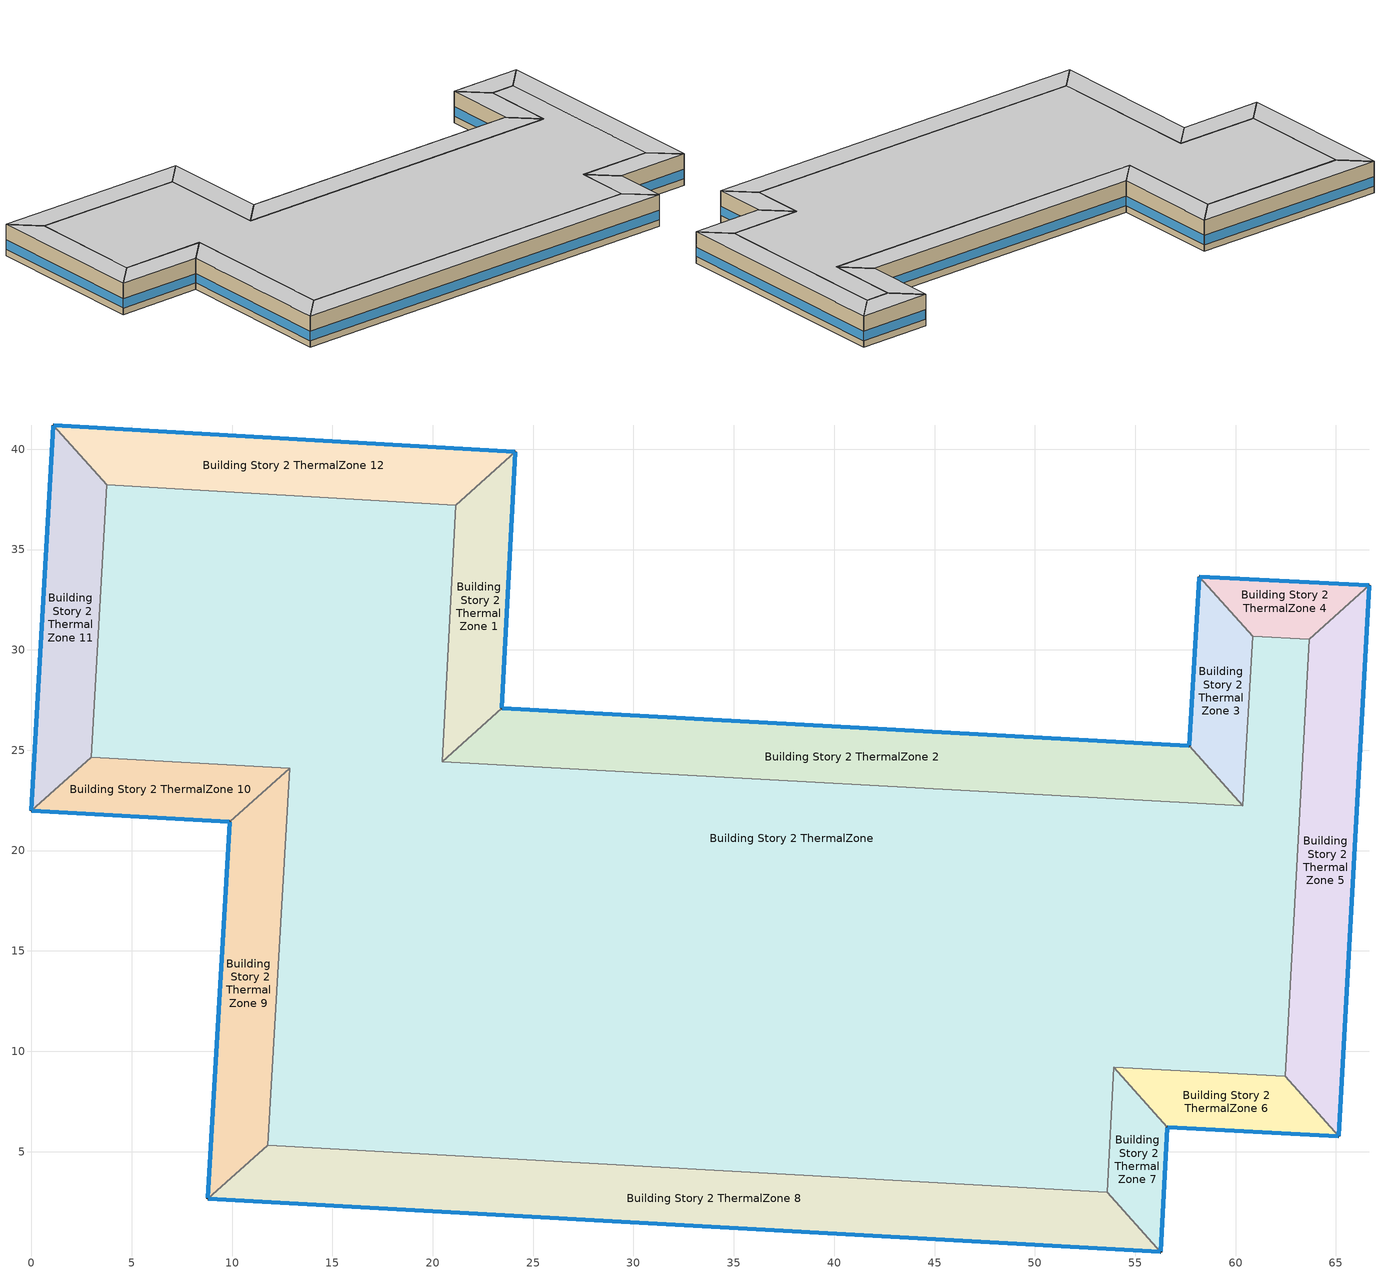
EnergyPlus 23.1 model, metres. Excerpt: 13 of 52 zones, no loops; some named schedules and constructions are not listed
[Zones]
Building Story 2 ThermalZone
 floor adiabatic (Typical Interior Ceiling): 21.14,37.2 20.47,24.43 60.35,22.23 60.86,30.67 63.68,30.53 62.47,8.75 53.93,9.19 53.6,2.98 11.78,5.33 12.87,24.1 2.98,24.65 3.75,38.22 z3.6
 wall adiabatic (Typical Interior Wall): 20.47,24.43 21.14,37.2 3.75,38.22 2.98,24.65 12.87,24.1 11.78,5.33 53.6,2.98 53.93,9.19 62.47,8.75 63.68,30.53 60.86,30.67 60.35,22.23 20.47,24.43 z3.6:7.2
 ceiling adiabatic (Typical Interior Ceiling): 3.75,38.22 2.98,24.65 12.87,24.1 11.78,5.33 53.6,2.98 53.93,9.19 62.47,8.75 63.68,30.53 60.86,30.67 60.35,22.23 20.47,24.43 21.14,37.2 z7.2
Building Story 2 ThermalZone 1
 floor adiabatic (Typical Interior Floor): 24.12,39.87 23.45,27.1 20.47,24.43 21.14,37.2 z3.6
 wall outside (Typical Insulated Steel Framed Exterior Wall R-12.99): 23.45,27.1 24.12,39.87 z3.6:7.2
 wall adiabatic (Typical Interior Wall): 24.12,39.87 21.14,37.2 20.47,24.43 23.45,27.1 z3.6:7.2
 window (U 0.55 SHGC 0.25): 23.45,27.12 24.11,39.85 z4.36:5.45
 ceiling adiabatic (Typical Interior Ceiling): 21.14,37.2 20.47,24.43 23.45,27.1 24.12,39.87 z7.2
Building Story 2 ThermalZone 10
 floor adiabatic (Typical Interior Floor): 9.88,21.43 0,21.99 2.98,24.65 12.87,24.1 z3.6
 wall outside (Typical Insulated Steel Framed Exterior Wall R-12.99): 0,21.99 9.88,21.43 z3.6:7.2
 wall adiabatic (Typical Interior Wall): 9.88,21.43 12.87,24.1 2.98,24.65 0,21.99 z3.6:7.2
 window (U 0.55 SHGC 0.25): 0.03,21.99 9.86,21.44 z4.36:5.45
 ceiling adiabatic (Typical Interior Ceiling): 12.87,24.1 2.98,24.65 0,21.99 9.88,21.43 z7.2
Building Story 2 ThermalZone 11
 floor adiabatic (Typical Interior Floor): 0,21.99 1.09,41.2 3.75,38.22 2.98,24.65 z3.6
 wall outside (Typical Insulated Steel Framed Exterior Wall R-12.99): 1.09,41.2 0,21.99 z3.6:7.2
 wall adiabatic (Typical Interior Wall): 0,21.99 2.98,24.65 3.75,38.22 1.09,41.2 z3.6:7.2
 window (U 0.55 SHGC 0.25): 1.09,41.18 0,22.02 z4.36:5.44
 ceiling adiabatic (Typical Interior Ceiling): 2.98,24.65 3.75,38.22 1.09,41.2 0,21.99 z7.2
Building Story 2 ThermalZone 12
 floor adiabatic (Typical Interior Floor): 1.09,41.2 24.12,39.87 21.14,37.2 3.75,38.22 z3.6
 wall outside (Typical Insulated Steel Framed Exterior Wall R-12.99): 24.12,39.87 1.09,41.2 z3.6:7.2
 wall adiabatic (Typical Interior Wall): 1.09,41.2 3.75,38.22 21.14,37.2 24.12,39.87 z3.6:7.2
 window (U 0.55 SHGC 0.25): 24.09,39.87 1.11,41.2 z4.36:5.44
 ceiling adiabatic (Typical Interior Ceiling): 3.75,38.22 21.14,37.2 24.12,39.87 1.09,41.2 z7.2
Building Story 2 ThermalZone 2
 floor adiabatic (Typical Interior Floor): 23.45,27.1 57.69,25.21 60.35,22.23 20.47,24.43 z3.6
 wall outside (Typical Insulated Steel Framed Exterior Wall R-12.99): 57.69,25.21 23.45,27.1 z3.6:7.2
 wall adiabatic (Typical Interior Wall): 23.45,27.1 20.47,24.43 60.35,22.23 57.69,25.21 z3.6:7.2
 window (U 0.55 SHGC 0.25): 57.67,25.21 23.47,27.1 z4.36:5.44
 ceiling adiabatic (Typical Interior Ceiling): 20.47,24.43 60.35,22.23 57.69,25.21 23.45,27.1 z7.2
Building Story 2 ThermalZone 3
 floor adiabatic (Typical Interior Floor): 57.69,25.21 58.19,33.65 60.86,30.67 60.35,22.23 z3.6
 wall outside (Typical Insulated Steel Framed Exterior Wall R-12.99): 58.19,33.65 57.69,25.21 z3.6:7.2
 wall adiabatic (Typical Interior Wall): 57.69,25.21 60.35,22.23 60.86,30.67 58.19,33.65 z3.6:7.2
 window (U 0.55 SHGC 0.25): 58.19,33.63 57.69,25.24 z4.36:5.45
 ceiling adiabatic (Typical Interior Ceiling): 60.35,22.23 60.86,30.67 58.19,33.65 57.69,25.21 z7.2
Building Story 2 ThermalZone 4
 floor adiabatic (Typical Interior Floor): 58.19,33.65 66.65,33.21 63.68,30.53 60.86,30.67 z3.6
 wall outside (Typical Insulated Steel Framed Exterior Wall R-12.99): 66.65,33.21 58.19,33.65 z3.6:7.2
 wall adiabatic (Typical Interior Wall): 58.19,33.65 60.86,30.67 63.68,30.53 66.65,33.21 z3.6:7.2
 window (U 0.55 SHGC 0.25): 66.63,33.21 58.22,33.65 z4.36:5.45
 ceiling adiabatic (Typical Interior Ceiling): 60.86,30.67 63.68,30.53 66.65,33.21 58.19,33.65 z7.2
Building Story 2 ThermalZone 5
 floor adiabatic (Typical Interior Floor): 66.65,33.21 65.14,5.78 62.47,8.75 63.68,30.53 z3.6
 wall outside (Typical Insulated Steel Framed Exterior Wall R-12.99): 65.14,5.78 66.65,33.21 z3.6:7.2
 wall adiabatic (Typical Interior Wall): 66.65,33.21 63.68,30.53 62.47,8.75 65.14,5.78 z3.6:7.2
 window (U 0.55 SHGC 0.25): 65.15,5.8 66.65,33.18 z4.36:5.44
 ceiling adiabatic (Typical Interior Ceiling): 63.68,30.53 62.47,8.75 65.14,5.78 66.65,33.21 z7.2
Building Story 2 ThermalZone 6
 floor adiabatic (Typical Interior Floor): 65.14,5.78 56.6,6.22 53.93,9.19 62.47,8.75 z3.6
 wall outside (Typical Insulated Steel Framed Exterior Wall R-12.99): 56.6,6.22 65.14,5.78 z3.6:7.2
 wall adiabatic (Typical Interior Wall): 65.14,5.78 62.47,8.75 53.93,9.19 56.6,6.22 z3.6:7.2
 window (U 0.55 SHGC 0.25): 56.63,6.22 65.12,5.78 z4.36:5.45
 ceiling adiabatic (Typical Interior Ceiling): 62.47,8.75 53.93,9.19 56.6,6.22 65.14,5.78 z7.2
Building Story 2 ThermalZone 7
 floor adiabatic (Typical Interior Floor): 56.6,6.22 56.27,0 53.6,2.98 53.93,9.19 z3.6
 wall outside (Typical Insulated Steel Framed Exterior Wall R-12.99): 56.27,0 56.6,6.22 z3.6:7.2
 wall adiabatic (Typical Interior Wall): 56.6,6.22 53.93,9.19 53.6,2.98 56.27,0 z3.6:7.2
 window (U 0.55 SHGC 0.25): 56.27,0.03 56.6,6.19 z4.36:5.45
 ceiling adiabatic (Typical Interior Ceiling): 53.93,9.19 53.6,2.98 56.27,0 56.6,6.22 z7.2
Building Story 2 ThermalZone 8
 floor adiabatic (Typical Interior Floor): 56.27,0 8.79,2.67 11.78,5.33 53.6,2.98 z3.6
 wall outside (Typical Insulated Steel Framed Exterior Wall R-12.99): 8.79,2.67 56.27,0 z3.6:7.2
 wall adiabatic (Typical Interior Wall): 56.27,0 53.6,2.98 11.78,5.33 8.79,2.67 z3.6:7.2
 window (U 0.55 SHGC 0.25): 8.82,2.66 56.24,0 z4.36:5.44
 ceiling adiabatic (Typical Interior Ceiling): 53.6,2.98 11.78,5.33 8.79,2.67 56.27,0 z7.2
Building Story 2 ThermalZone 9
 floor adiabatic (Typical Interior Floor): 8.79,2.67 9.88,21.43 12.87,24.1 11.78,5.33 z3.6
 wall outside (Typical Insulated Steel Framed Exterior Wall R-12.99): 9.88,21.43 8.79,2.67 z3.6:7.2
 wall adiabatic (Typical Interior Wall): 8.79,2.67 11.78,5.33 12.87,24.1 9.88,21.43 z3.6:7.2
 window (U 0.55 SHGC 0.25): 9.88,21.41 8.79,2.69 z4.36:5.44
 ceiling adiabatic (Typical Interior Ceiling): 11.78,5.33 12.87,24.1 9.88,21.43 8.79,2.67 z7.2
[SpaceList]
Story Ground Blended Space Type: Building Story 1 Space 10, Building Story 1 Space, Building Story 1 Space 4, Building Story 1 Space 5, Building Story 1 Space 8, Building Story 1 Space 9, Building Story 1 Space 11, Building Story 1 Space 12, Building Story 1 Space 7, Building Story 1 Space 1, Building Story 1 Space 2, Building Story 1 Space 3, Building Story 1 Space 6
[Lights] Zone or ZoneList or Space or SpaceList=Story Ground Blended Space Type; Design Level Calculation Method=Watts/Area; Return Air Fraction=0; Fraction Visible=0.2; Fraction Replaceable=1
Name | Schedule | Watts per Zone Floor Area {W/m2} | Fraction Radiant
Office OfficeLarge Data Center Lights 1 | OfficeLarge BLDG_LIGHT_SCH_2013 | 0.132749 | 0.7
Office OfficeLarge Main Data Center Lights 1 | OfficeLarge BLDG_LIGHT_SCH_2013 | 0.238666 | 0.7
SecondarySchool Auditorium Lights 1 | SchoolSecondary BLDG_LIGHT_SCH_2013 | 0.820262 | 0.37
SecondarySchool Cafeteria Lights 1 | SchoolSecondary BLDG_LIGHT_SCH_2013 | 0.535655 | 0.37
SecondarySchool ComputerRoom Lights 1 | SchoolSecondary BLDG_LIGHT_CLASSROOM_SCH_2013 | 1.56003 | 0.37
SecondarySchool Gym Lights 1 | SchoolSecondary BLDG_LIGHT_GYM_SCH_2013 | 1.52954 | 0.37
SecondarySchool Kitchen Lights 1 | SchoolSecondary BLDG_LIGHT_SCH_2013 | 0.343842 | 0.37
SecondarySchool Library Lights 1 | SchoolSecondary BLDG_LIGHT_LIBRARY_SCH_2013 | 1.31882 | 0.37
SecondarySchool Lobby Lights 1 | SchoolSecondary BLDG_LIGHT_LOBBYFLR1_SCH_2013 | 0.497551 | 0.37
SecondarySchool Mechanical Lights 1 | SchoolSecondary BLDG_LIGHT_MECHANICAL_SCH_2013 | 0.378666 | 0.37
SecondarySchool Office Lights 1 | SchoolSecondary BLDG_LIGHT_OFFICE_SCH_2013 | 1.55706 | 0.37
SecondarySchool Restroom Lights 1 | SchoolSecondary BLDG_LIGHT_BATH_SCH_2013 | 0.541778 | 0.37
[People] Zone or ZoneList or Space or SpaceList=Story Ground Blended Space Type; Number of People Calculation Method=People/Area; Fraction Radiant=0.3; Activity Level Schedule=SchoolSecondary ACTIVITY_SCH; Enable ASHRAE 55 Comfort Warnings=Yes; Mean Radiant Temperature Calculation Type=ZoneAveraged; Work Efficiency Schedule=Work Efficiency Schedule; Clothing Insulation Schedule=Clothing Schedule; Air Velocity Schedule=Air Velocity Schedule; Thermal Comfort Model 1 Type=Fanger
Name | Number of People Schedule | People per Floor Area {person/m2}
SecondarySchool Auditorium People 1 | SchoolSecondary BLDG_OCC_SCH_Auditorium | 0.1953
SecondarySchool Cafeteria People 1 | SchoolSecondary BLDG_OCC_SCH_Cafeteria | 0.0824085
SecondarySchool ComputerRoom People 1 | SchoolSecondary BLDG_OCC_SCH_Extend | 0.044033
SecondarySchool Gym People 1 | SchoolSecondary BLDG_OCC_SCH_Gym | 0.063731
SecondarySchool Kitchen People 1 | SchoolSecondary BLDG_OCC_SCH | 0.00432787
SecondarySchool Library People 1 | SchoolSecondary BLDG_OCC_SCH | 0.0110825
SecondarySchool Office People 1 | SchoolSecondary BLDG_OCC_SCH_Offices | 0.00701376
[ElectricEquipment] Zone or ZoneList or Space or SpaceList=Story Ground Blended Space Type; Design Level Calculation Method=Watts/Area
Name | Schedule | Watts per Zone Floor Area {W/m2} | Fraction Radiant | Fraction Latent | Fraction Lost
3 Elevator Fans | Elevator Schedule 3 | 0.0518184 | 0.5
3 Elevator Lift Motors | Elevator Schedule 1 | 26.8737 | 0 | 0 | 1
3 Elevator Lights | Elevator Schedule 2 | 0.0541467 | 0.5
Office OfficeLarge Data Center Elec Equip 1 | DataCenter_EQUIP_SCH | 3.23778 | 0.5 | 0 | 0
Office OfficeLarge Main Data Center Elec Equip 1 | DataCenter_EQUIP_SCH | 13.0975 | 0.5 | 0 | 0
SecondarySchool Auditorium Elec Equip 1 | SchoolSecondary BLDG_EQUIP_SCH_2013 | 0.598921 | 0.5 | 0 | 0
SecondarySchool Cafeteria Elec Equip 1 | SchoolSecondary KITCHEN_ELEC_EQUIP_SCH | 5.89221 | 0.5 | 0 | 0
SecondarySchool ComputerRoom Elec Equip 1 | SchoolSecondary BLDG_EQUIP_SCH_2013 | 2.33752 | 0.5 | 0 | 0
SecondarySchool Gym Elec Equip 1 | SchoolSecondary BLDG_EQUIP_SCH_2013 | 0.977208 | 0.5 | 0 | 0
SecondarySchool Kitchen Elec Equip 1 | SchoolSecondary KITCHEN_ELEC_EQUIP_SCH | 5.86805 | 0.3 | 0.25 | 0.2
SecondarySchool Library Elec Equip 1 | SchoolSecondary BLDG_EQUIP_SCH_2013 | 1.03067 | 0.5 | 0 | 0
SecondarySchool Lobby Elec Equip 1; SecondarySchool Restroom Elec Equip 1 | SchoolSecondary BLDG_EQUIP_SCH_2013 | 0.204549 | 0.5 | 0 | 0
SecondarySchool Mechanical Elec Equip 1 | SchoolSecondary BLDG_EQUIP_SCH_2013 | 0.333587 | 0.5 | 0 | 0
SecondarySchool Office Elec Equip 1 | SchoolSecondary BLDG_EQUIP_SCH_2013 | 1.40275 | 0.5 | 0 | 0
[GasEquipment]
SecondarySchool Kitchen Gas Equip 1: Zone or ZoneList or Space or SpaceList=Story Ground Blended Space Type; Schedule=SchoolSecondary KITCHEN_GAS_EQUIP_SCH; Design Level Calculation Method=Watts/Area; Power per Zone Floor Area {W/m2}=44.3139; Fraction Latent=0.1; Fraction Radiant=0.2; Fraction Lost=0.7
[ZoneInfiltration:DesignFlowRate] Zone or ZoneList or Space or SpaceList=Story Ground Blended Space Type; Schedule=Always On Discrete; Design Flow Rate Calculation Method=Flow/ExteriorArea; Constant Term Coefficient=0; Temperature Term Coefficient=0; Velocity Term Coefficient=0.224; Velocity Squared Term Coefficient=0
Name | Flow Rate per Exterior Surface Area {m3/s-m2}
SecondarySchool Auditorium A  - Story Ground Infiltration; SecondarySchool Auditorium C  - Story Ground Infiltration | 2.06687e-05
SecondarySchool Cafeteria A  - Story Ground Infiltration; SecondarySchool Cafeteria C  - Story Ground Infiltration | 1.3082e-05
SecondarySchool ComputerRoom A  - Story Ground Infiltration; SecondarySchool ComputerRoom C  - Story Ground Infiltration | 1.99715e-05
SecondarySchool Gym A  - Story Ground Infiltration; SecondarySchool Gym C  - Story Ground Infiltration | 1.86562e-05
SecondarySchool Gym A end_a - Story Ground Infiltration; SecondarySchool Gym C end_a - Story Ground Infiltration | 3.01342e-05
SecondarySchool Gym B end_a - Story Ground Infiltration; SecondarySchool Office B  - Story Ground Infiltration | 8.37805e-05
SecondarySchool Kitchen A  - Story Ground Infiltration; SecondarySchool Kitchen C  - Story Ground Infiltration | 4.51102e-06
SecondarySchool Library A  - Story Ground Infiltration; SecondarySchool Library C  - Story Ground Infiltration | 1.7593e-05
SecondarySchool Lobby A  - Story Ground Infiltration; SecondarySchool Lobby C  - Story Ground Infiltration; SecondarySchool Restroom A  - Story Ground Infiltration; SecondarySchool Restroom C  - Story Ground Infiltration | 8.77599e-06
SecondarySchool Mechanical A  - Story Ground Infiltration; SecondarySchool Mechanical C  - Story Ground Infiltration | 1.43122e-05
SecondarySchool Office A  - Story Ground Infiltration; SecondarySchool Office C  - Story Ground Infiltration | 3.73351e-05
[Schedule:Day:Interval]
SchoolSecondary BLDG_LIGHT_SCH_2013 Wkdy Day; SchoolSecondary BLDG_LIGHT_SCH_2013 Wkdy Day 2; SchoolSecondary BLDG_LIGHT_MECHANICAL_SCH_2013 Wkdy Day; SchoolSecondary BLDG_LIGHT_MECHANICAL_SCH_2013 Wkdy Day 2: No, 07:00, 0.1773, 21:00, 0.9, 24:00, 0.1773
SchoolSecondary BLDG_LIGHT_SCH_2013 Wknd Day; SchoolSecondary BLDG_LIGHT_SCH_2013 Wknd Day 1; SchoolSecondary BLDG_LIGHT_SCH_2013 Default; SchoolSecondary BLDG_LIGHT_CLASSROOM_SCH_2013 Wknd Day; SchoolSecondary BLDG_LIGHT_CLASSROOM_SCH_2013 Wknd Day 1; SchoolSecondary BLDG_LIGHT_CLASSROOM_SCH_2013 Default; SchoolSecondary BLDG_LIGHT_GYM_SCH_2013 Wknd Day; SchoolSecondary BLDG_LIGHT_GYM_SCH_2013 Wknd Day 1; SchoolSecondary BLDG_LIGHT_GYM_SCH_2013 Default; SchoolSecondary BLDG_LIGHT_LIBRARY_SCH_2013 Wknd Day; SchoolSecondary BLDG_LIGHT_LIBRARY_SCH_2013 Wknd Day 1; SchoolSecondary BLDG_LIGHT_LIBRARY_SCH_2013 Default; SchoolSecondary BLDG_LIGHT_LOBBYFLR1_SCH_2013 Wknd Day; SchoolSecondary BLDG_LIGHT_LOBBYFLR1_SCH_2013 Wknd Day 1; SchoolSecondary BLDG_LIGHT_LOBBYFLR1_SCH_2013 Default; SchoolSecondary BLDG_LIGHT_MECHANICAL_SCH_2013 Wknd Day; SchoolSecondary BLDG_LIGHT_MECHANICAL_SCH_2013 Wknd Day 1; SchoolSecondary BLDG_LIGHT_MECHANICAL_SCH_2013 Default; SchoolSecondary BLDG_LIGHT_OFFICE_SCH_2013 Wknd Day; SchoolSecondary BLDG_LIGHT_OFFICE_SCH_2013 Wknd Day 1; SchoolSecondary BLDG_LIGHT_OFFICE_SCH_2013 Default; SchoolSecondary BLDG_LIGHT_BATH_SCH_2013 Wknd Day; SchoolSecondary BLDG_LIGHT_BATH_SCH_2013 Wknd Day 1; SchoolSecondary BLDG_LIGHT_BATH_SCH_2013 Default; SchoolSecondary BLDG_LIGHT_CORRIDOR_SCH_2013 Wknd Day; SchoolSecondary BLDG_LIGHT_CORRIDOR_SCH_2013 Wknd Day 1; SchoolSecondary BLDG_LIGHT_CORRIDOR_SCH_2013 Default: No, 24:00, 0.1773
SchoolSecondary BLDG_LIGHT_SCH_2013 Wkdy Day 1; SchoolSecondary BLDG_LIGHT_MECHANICAL_SCH_2013 Wkdy Day 1: No, 08:00, 0.1773, 20:00, 0.5, 24:00, 0.1773
SchoolSecondary BLDG_LIGHT_SCH_2013 Summer Design Day; SchoolSecondary BLDG_LIGHT_CLASSROOM_SCH_2013 Summer Design Day; SchoolSecondary BLDG_LIGHT_GYM_SCH_2013 Summer Design Day; SchoolSecondary BLDG_LIGHT_LIBRARY_SCH_2013 Summer Design Day; SchoolSecondary BLDG_LIGHT_LOBBYFLR1_SCH_2013 Summer Design Day; SchoolSecondary BLDG_LIGHT_MECHANICAL_SCH_2013 Summer Design Day; SchoolSecondary BLDG_LIGHT_OFFICE_SCH_2013 Summer Design Day; SchoolSecondary BLDG_LIGHT_BATH_SCH_2013 Summer Design Day; 72 space(s) Occ Sch Summer Design Day 3; 72 space(s) Occ Sch Winter Design Day 3; 72 space(s) Occ Sch Summer Design Day 1; 72 space(s) Occ Sch Winter Design Day 1; 72 space(s) Occ Sch Summer Design Day 2; 72 space(s) Occ Sch Winter Design Day 2; DataCenter_EQUIP_SCH Wknd|Wkdy|Hol Day 3; DataCenter_EQUIP_SCH Wknd|Wkdy|Hol Day 7; DataCenter_EQUIP_SCH Wknd|Wkdy|Hol Day 11; DataCenter_EQUIP_SCH Summer Design Day; SchoolSecondary BLDG_LIGHT_CORRIDOR_SCH_2013 Summer Design Day: No, 24:00, 1
SchoolSecondary BLDG_LIGHT_SCH_2013 Winter Design Day; SchoolSecondary BLDG_LIGHT_CLASSROOM_SCH_2013 Winter Design Day; SchoolSecondary BLDG_LIGHT_GYM_SCH_2013 Winter Design Day; SchoolSecondary BLDG_LIGHT_LIBRARY_SCH_2013 Winter Design Day; SchoolSecondary BLDG_LIGHT_LOBBYFLR1_SCH_2013 Winter Design Day; SchoolSecondary BLDG_LIGHT_MECHANICAL_SCH_2013 Winter Design Day; SchoolSecondary BLDG_LIGHT_OFFICE_SCH_2013 Winter Design Day; SchoolSecondary BLDG_LIGHT_BATH_SCH_2013 Winter Design Day; SchoolSecondary BLDG_OCC_SCH_Auditorium Wknd Day; SchoolSecondary BLDG_OCC_SCH_Auditorium Wknd Day 1; SchoolSecondary BLDG_OCC_SCH_Auditorium Default; SchoolSecondary BLDG_OCC_SCH_Auditorium Winter Design Day; SchoolSecondary BLDG_OCC_SCH_Cafeteria Wknd Day; SchoolSecondary BLDG_OCC_SCH_Cafeteria Wknd Day 1; SchoolSecondary BLDG_OCC_SCH_Cafeteria Default; SchoolSecondary BLDG_OCC_SCH_Cafeteria Winter Design Day; SchoolSecondary BLDG_OCC_SCH_Extend Wknd Day; SchoolSecondary BLDG_OCC_SCH_Extend Wknd Day 1; SchoolSecondary BLDG_OCC_SCH_Extend Default; SchoolSecondary BLDG_OCC_SCH_Extend Winter Design Day; SchoolSecondary BLDG_OCC_SCH_Gym Wknd Day; SchoolSecondary BLDG_OCC_SCH_Gym Wknd Day 1; SchoolSecondary BLDG_OCC_SCH_Gym Default; SchoolSecondary BLDG_OCC_SCH_Gym Winter Design Day; SchoolSecondary BLDG_OCC_SCH Wknd Day; SchoolSecondary BLDG_OCC_SCH Wknd Day 1; SchoolSecondary BLDG_OCC_SCH Default; SchoolSecondary BLDG_OCC_SCH Winter Design Day; SchoolSecondary BLDG_OCC_SCH_Offices Wknd Day; SchoolSecondary BLDG_OCC_SCH_Offices Wknd Day 1; SchoolSecondary BLDG_OCC_SCH_Offices Default; SchoolSecondary BLDG_OCC_SCH_Offices Winter Design Day; Schedule Day 3; SchoolSecondary BLDG_LIGHT_CORRIDOR_SCH_2013 Winter Design Day: No, 24:00, 0
SchoolSecondary BLDG_LIGHT_CLASSROOM_SCH_2013 Wkdy Day; SchoolSecondary BLDG_LIGHT_CLASSROOM_SCH_2013 Wkdy Day 2: No, 07:00, 0.1773, 08:00, 0.9, 21:00, 0.598291, 24:00, 0.1773
SchoolSecondary BLDG_LIGHT_CLASSROOM_SCH_2013 Wkdy Day 1: No, 08:00, 0.1773, 20:00, 0.332384, 21:00, 0.117863, 24:00, 0.1773
SchoolSecondary BLDG_LIGHT_GYM_SCH_2013 Wkdy Day; SchoolSecondary BLDG_LIGHT_GYM_SCH_2013 Wkdy Day 2: No, 07:00, 0.1773, 08:00, 0.9, 21:00, 0.88182, 24:00, 0.1773
SchoolSecondary BLDG_LIGHT_GYM_SCH_2013 Wkdy Day 1: No, 08:00, 0.1773, 20:00, 0.4899, 21:00, 0.173719, 24:00, 0.1773
SchoolSecondary BLDG_LIGHT_LIBRARY_SCH_2013 Wkdy Day; SchoolSecondary BLDG_LIGHT_LIBRARY_SCH_2013 Wkdy Day 2: No, 07:00, 0.1773, 08:00, 0.9, 21:00, 0.8325, 24:00, 0.1773
SchoolSecondary BLDG_LIGHT_LIBRARY_SCH_2013 Wkdy Day 1: No, 08:00, 0.1773, 20:00, 0.4625, 21:00, 0.164002, 24:00, 0.1773
SchoolSecondary BLDG_LIGHT_LOBBYFLR1_SCH_2013 Wkdy Day; SchoolSecondary BLDG_LIGHT_LOBBYFLR1_SCH_2013 Wkdy Day 2: No, 07:00, 0.1773, 08:00, 0.9, 21:00, 0.855, 24:00, 0.1773
SchoolSecondary BLDG_LIGHT_LOBBYFLR1_SCH_2013 Wkdy Day 1: No, 08:00, 0.1773, 20:00, 0.475, 21:00, 0.168435, 24:00, 0.1773
SchoolSecondary BLDG_LIGHT_OFFICE_SCH_2013 Wkdy Day; SchoolSecondary BLDG_LIGHT_OFFICE_SCH_2013 Wkdy Day 2: No, 07:00, 0.1773, 08:00, 0.9, 21:00, 0.747958, 24:00, 0.1773
SchoolSecondary BLDG_LIGHT_OFFICE_SCH_2013 Wkdy Day 1: No, 08:00, 0.1773, 20:00, 0.415533, 21:00, 0.147348, 24:00, 0.1773
SchoolSecondary BLDG_LIGHT_BATH_SCH_2013 Wkdy Day; SchoolSecondary BLDG_LIGHT_BATH_SCH_2013 Wkdy Day 2: No, 07:00, 0.1773, 08:00, 0.9, 21:00, 0.594, 24:00, 0.1773
SchoolSecondary BLDG_LIGHT_BATH_SCH_2013 Wkdy Day 1: No, 08:00, 0.1773, 20:00, 0.33, 21:00, 0.117018, 24:00, 0.1773
SchoolSecondary BLDG_OCC_SCH_Auditorium Wkdy|SmrDsn Day; SchoolSecondary BLDG_OCC_SCH_Auditorium Wkdy|SmrDsn Day 2; SchoolSecondary BLDG_OCC_SCH_Auditorium Summer Design Day: No, 08:00, 0, 15:00, 0.25, 20:00, 0.95, 24:00, 0
SchoolSecondary BLDG_OCC_SCH_Auditorium Wkdy|SmrDsn Day 1: No, 08:00, 0, 17:00, 0.15, 19:00, 0.35, 24:00, 0
SchoolSecondary ACTIVITY_SCH Default; SchoolSecondary ACTIVITY_SCH Summer Design Day; SchoolSecondary ACTIVITY_SCH Winter Design Day: No, 24:00, 120
SchoolSecondary BLDG_OCC_SCH_Cafeteria Wkdy|SmrDsn Day; SchoolSecondary BLDG_OCC_SCH_Cafeteria Wkdy|SmrDsn Day 2; SchoolSecondary BLDG_OCC_SCH_Cafeteria Summer Design Day: No, 09:00, 0, 15:00, 0.95, 20:00, 0.35, 24:00, 0
SchoolSecondary BLDG_OCC_SCH_Cafeteria Wkdy|SmrDsn Day 1: No, 09:00, 0, 17:00, 0.15, 19:00, 0.35, 24:00, 0
SchoolSecondary BLDG_OCC_SCH_Extend Wkdy|SmrDsn Day; SchoolSecondary BLDG_OCC_SCH_Extend Wkdy|SmrDsn Day 2; SchoolSecondary BLDG_OCC_SCH_Extend Summer Design Day: No, 08:00, 0, 21:00, 0.95, 24:00, 0
SchoolSecondary BLDG_OCC_SCH_Extend Wkdy|SmrDsn Day 1: No, 08:00, 0, 21:00, 0.5, 24:00, 0
SchoolSecondary BLDG_OCC_SCH_Gym Wkdy|SmrDsn Day; SchoolSecondary BLDG_OCC_SCH_Gym Wkdy|SmrDsn Day 2; SchoolSecondary BLDG_OCC_SCH_Gym Summer Design Day: No, 08:00, 0, 16:00, 0.35, 21:00, 0.95, 24:00, 0
SchoolSecondary BLDG_OCC_SCH_Gym Wkdy|SmrDsn Day 1: No, 08:00, 0, 21:00, 0.35, 24:00, 0
SchoolSecondary BLDG_OCC_SCH Wkdy|SmrDsn Day; SchoolSecondary BLDG_OCC_SCH Wkdy|SmrDsn Day 2; SchoolSecondary BLDG_OCC_SCH Summer Design Day: No, 08:00, 0, 16:00, 0.95, 21:00, 0.15, 24:00, 0
SchoolSecondary BLDG_OCC_SCH Wkdy|SmrDsn Day 1: No, 08:00, 0, 21:00, 0.15, 24:00, 0
SchoolSecondary BLDG_OCC_SCH_Offices Wkdy|SmrDsn Day; SchoolSecondary BLDG_OCC_SCH_Offices Wkdy|SmrDsn Day 2; SchoolSecondary BLDG_OCC_SCH_Offices Summer Design Day: No, 08:00, 0, 17:00, 0.95, 21:00, 0.15, 24:00, 0
SchoolSecondary BLDG_OCC_SCH_Offices Wkdy|SmrDsn Day 1: No, 08:00, 0, 17:00, 0.5, 21:00, 0.15, 24:00, 0
72 space(s) Occ Sch Thursday 19; 72 space(s) Occ Sch Friday 19; 72 space(s) Occ Sch Default 3; 72 space(s) Occ Sch Tuesday 19; 72 space(s) Occ Sch Wednesday 19; 72 space(s) Occ Sch Tuesday 18; 72 space(s) Occ Sch Wednesday 18; 72 space(s) Occ Sch Thursday 18; 72 space(s) Occ Sch Friday 18; 72 space(s) Occ Sch Monday 16; 72 space(s) Occ Sch Tuesday 16; 72 space(s) Occ Sch Wednesday 16; 72 space(s) Occ Sch Thursday 16; 72 space(s) Occ Sch Friday 16; 72 space(s) Occ Sch Monday 14; 72 space(s) Occ Sch Wednesday 15; 72 space(s) Occ Sch Thursday 15; 72 space(s) Occ Sch Friday 15; 72 space(s) Occ Sch Monday 13; 72 space(s) Occ Sch Tuesday 15; 72 space(s) Occ Sch Thursday 14; 72 space(s) Occ Sch Friday 14; 72 space(s) Occ Sch Default 2; 72 space(s) Occ Sch Tuesday 14; 72 space(s) Occ Sch Wednesday 14; 72 space(s) Occ Sch Tuesday 13; 72 space(s) Occ Sch Wednesday 13; 72 space(s) Occ Sch Thursday 13; 72 space(s) Occ Sch Friday 13; 72 space(s) Occ Sch Monday 12; 72 space(s) Occ Sch Tuesday 11; 72 space(s) Occ Sch Wednesday 11; 72 space(s) Occ Sch Thursday 11; 72 space(s) Occ Sch Friday 11; 72 space(s) Occ Sch Monday 10; 72 space(s) Occ Sch Wednesday 10; 72 space(s) Occ Sch Thursday 10; 72 space(s) Occ Sch Friday 10; 72 space(s) Occ Sch Monday 9; 72 space(s) Occ Sch Tuesday 10: No, 05:00, 0, 07:00, 1, 08:00, 1, 09:00, 1, 11:00, 0, 13:00, 1, 14:00, 0, 15:00, 1, 16:00, 1, 17:00, 1, 18:00, 1, 19:00, 0, 20:00, 1, 21:00, 1, 22:00, 1, 24:00, 0
72 space(s) Occ Sch Saturday 3; 72 space(s) Occ Sch Saturday 2: No, 05:00, 0, 06:00, 1, 07:00, 0, 08:00, 1, 11:00, 0, 12:00, 1, 16:00, 0, 17:00, 1, 18:00, 0, 19:00, 1, 24:00, 0
72 space(s) Occ Sch Sunday 3; 72 space(s) Occ Sch Sunday 2: No, 05:00, 0, 06:00, 1, 17:00, 0, 18:00, 1, 24:00, 0
72 space(s) Occ Sch Wednesday 17; 72 space(s) Occ Sch Thursday 17; 72 space(s) Occ Sch Friday 17; 72 space(s) Occ Sch Monday 15; 72 space(s) Occ Sch Tuesday 17; 72 space(s) Occ Sch Wednesday 12; 72 space(s) Occ Sch Thursday 12; 72 space(s) Occ Sch Friday 12; 72 space(s) Occ Sch Monday 11; 72 space(s) Occ Sch Tuesday 12: No, 05:00, 0, 07:00, 1, 08:00, 1, 09:00, 1, 11:00, 0, 13:00, 1, 16:00, 0, 17:00, 1, 18:00, 1, 19:00, 1, 20:00, 0, 21:00, 1, 22:00, 1, 24:00, 0
72 space(s) Occ Sch Thursday 9; 72 space(s) Occ Sch Friday 9; 72 space(s) Occ Sch Default 1; 72 space(s) Occ Sch Tuesday 9; 72 space(s) Occ Sch Wednesday 9; 72 space(s) Occ Sch Wednesday 5; 72 space(s) Occ Sch Thursday 5; 72 space(s) Occ Sch Friday 5; 72 space(s) Occ Sch Monday 5; 72 space(s) Occ Sch Tuesday 5: No, 05:00, 0, 07:00, 0.0102875, 08:00, 0.595647, 09:00, 0.0967026, 11:00, 0, 13:00, 0.0462938, 14:00, 0, 15:00, 0.108019, 16:00, 0.192376, 17:00, 0.0750988, 18:00, 0.020575, 19:00, 0, 20:00, 0.265418, 21:00, 0.257188, 22:00, 0.00514376, 24:00, 0
72 space(s) Occ Sch Saturday 1: No, 05:00, 0, 06:00, 0.0102875, 07:00, 0, 08:00, 0.020575, 11:00, 0, 12:00, 0.020575, 16:00, 0, 17:00, 0.00514376, 18:00, 0, 19:00, 0.00514376, 24:00, 0
72 space(s) Occ Sch Sunday 1: No, 05:00, 0, 06:00, 0.00514376, 17:00, 0, 18:00, 0.00514376, 24:00, 0
72 space(s) Occ Sch Tuesday 8; 72 space(s) Occ Sch Wednesday 8; 72 space(s) Occ Sch Thursday 8; 72 space(s) Occ Sch Friday 8; 72 space(s) Occ Sch Monday 8; 72 space(s) Occ Sch Tuesday 6; 72 space(s) Occ Sch Wednesday 6; 72 space(s) Occ Sch Thursday 6; 72 space(s) Occ Sch Friday 6; 72 space(s) Occ Sch Monday 6: No, 05:00, 0, 07:00, 0.0102875, 08:00, 0.307597, 09:00, 0.0977314, 11:00, 0, 13:00, 0.0473226, 14:00, 0, 15:00, 0.108019, 16:00, 0.0946451, 17:00, 0.0750988, 18:00, 0.020575, 19:00, 0, 20:00, 0.265418, 21:00, 0.257188, 22:00, 0.00514376, 24:00, 0
72 space(s) Occ Sch Wednesday 7; 72 space(s) Occ Sch Thursday 7; 72 space(s) Occ Sch Friday 7; 72 space(s) Occ Sch Monday 7; 72 space(s) Occ Sch Tuesday 7: No, 05:00, 0, 07:00, 0.0102875, 08:00, 0.25513, 09:00, 0.0154313, 11:00, 0, 13:00, 0.0462938, 16:00, 0, 17:00, 0.0020575, 18:00, 0.020575, 19:00, 0.120364, 20:00, 0, 21:00, 0.137853, 22:00, 0.00514376, 24:00, 0
DataCenter_EQUIP_SCH Wknd|Wkdy|Hol Day; DataCenter_EQUIP_SCH Wknd|Wkdy|Hol Day 4; DataCenter_EQUIP_SCH Wknd|Wkdy|Hol Day 8; DataCenter_EQUIP_SCH Winter Design Day 11: No, 24:00, 0.25
DataCenter_EQUIP_SCH Wknd|Wkdy|Hol Day 1; DataCenter_EQUIP_SCH Wknd|Wkdy|Hol Day 5; DataCenter_EQUIP_SCH Wknd|Wkdy|Hol Day 9: No, 24:00, 0.5
DataCenter_EQUIP_SCH Wknd|Wkdy|Hol Day 2; DataCenter_EQUIP_SCH Wknd|Wkdy|Hol Day 6; DataCenter_EQUIP_SCH Wknd|Wkdy|Hol Day 10: No, 24:00, 0.75
SchoolSecondary BLDG_EQUIP_SCH_2013 Wkdy Day; SchoolSecondary BLDG_EQUIP_SCH_2013 Wkdy Day 2: No, 08:00, 0.295624, 17:00, 0.90367, 21:00, 0.332931, 24:00, 0.295624
SchoolSecondary BLDG_EQUIP_SCH_2013 Default|Wknd Day; SchoolSecondary BLDG_EQUIP_SCH_2013 Default|Wknd Day 2; SchoolSecondary BLDG_EQUIP_SCH_2013 Default: No, 24:00, 0.295624
SchoolSecondary BLDG_EQUIP_SCH_2013 Wkdy Day 1: No, 08:00, 0.21116, 17:00, 0.475616, 21:00, 0.237808, 24:00, 0.21116
SchoolSecondary BLDG_EQUIP_SCH_2013 Default|Wknd Day 1: No, 24:00, 0.21116
SchoolSecondary BLDG_EQUIP_SCH_2013 Summer Design Day: No, 08:00, 0.35, 17:00, 0.95, 24:00, 0.35
SchoolSecondary BLDG_EQUIP_SCH_2013 Winter Design Day 2: No, 24:00, 0.35
SchoolSecondary KITCHEN_ELEC_EQUIP_SCH Wkdy Day; SchoolSecondary KITCHEN_ELEC_EQUIP_SCH Wkdy Day 1; SchoolSecondary KITCHEN_ELEC_EQUIP_SCH Wkdy Day 2; SchoolSecondary KITCHEN_ELEC_EQUIP_SCH Summer Design Day: No, 08:00, 0.1, 10:00, 0.15, 13:00, 0.25, 15:00, 0.15, 24:00, 0.1
SchoolSecondary KITCHEN_ELEC_EQUIP_SCH Wknd Day; SchoolSecondary KITCHEN_ELEC_EQUIP_SCH Wknd Day 1; SchoolSecondary KITCHEN_ELEC_EQUIP_SCH Default; SchoolSecondary KITCHEN_ELEC_EQUIP_SCH Winter Design Day: No, 24:00, 0.1
SchoolSecondary KITCHEN_GAS_EQUIP_SCH Wkdy|SmrDsn Day; SchoolSecondary KITCHEN_GAS_EQUIP_SCH Wkdy|SmrDsn Day 1; SchoolSecondary KITCHEN_GAS_EQUIP_SCH Wkdy|SmrDsn Day 2; SchoolSecondary KITCHEN_GAS_EQUIP_SCH Summer Design Day: No, 08:00, 0.02, 10:00, 0.15, 13:00, 0.2, 15:00, 0.1, 24:00, 0.02
SchoolSecondary KITCHEN_GAS_EQUIP_SCH Wknd Day; SchoolSecondary KITCHEN_GAS_EQUIP_SCH Wknd Day 1; SchoolSecondary KITCHEN_GAS_EQUIP_SCH Default; SchoolSecondary KITCHEN_GAS_EQUIP_SCH Winter Design Day: No, 24:00, 0.02
SchoolSecondary BLDG_LIGHT_CORRIDOR_SCH_2013 Wkdy Day; SchoolSecondary BLDG_LIGHT_CORRIDOR_SCH_2013 Wkdy Day 2: No, 07:00, 0.1773, 08:00, 0.9, 21:00, 0.551772, 24:00, 0.1773
SchoolSecondary BLDG_LIGHT_CORRIDOR_SCH_2013 Wkdy Day 1: No, 08:00, 0.1773, 20:00, 0.30654, 21:00, 0.108699, 24:00, 0.1773
[Schedule:Week:Daily]
SchoolSecondary BLDG_LIGHT_SCH_2013 Week Rule - Jan1-Jan3: SchoolSecondary BLDG_LIGHT_SCH_2013 Wkdy Day, SchoolSecondary BLDG_LIGHT_SCH_2013 Wkdy Day, SchoolSecondary BLDG_LIGHT_SCH_2013 Wkdy Day, SchoolSecondary BLDG_LIGHT_SCH_2013 Wkdy Day, SchoolSecondary BLDG_LIGHT_SCH_2013 Wkdy Day, SchoolSecondary BLDG_LIGHT_SCH_2013 Wkdy Day, SchoolSecondary BLDG_LIGHT_SCH_2013 Wknd Day, SchoolSecondary BLDG_LIGHT_SCH_2013 Default, SchoolSecondary BLDG_LIGHT_SCH_2013 Summer Design Day, SchoolSecondary BLDG_LIGHT_SCH_2013 Winter Design Day, SchoolSecondary BLDG_LIGHT_SCH_2013 Default, SchoolSecondary BLDG_LIGHT_SCH_2013 Default
SchoolSecondary BLDG_LIGHT_SCH_2013 Week Rule - Jan4-Jun27: SchoolSecondary BLDG_LIGHT_SCH_2013 Wknd Day, SchoolSecondary BLDG_LIGHT_SCH_2013 Wkdy Day, SchoolSecondary BLDG_LIGHT_SCH_2013 Wkdy Day, SchoolSecondary BLDG_LIGHT_SCH_2013 Wkdy Day, SchoolSecondary BLDG_LIGHT_SCH_2013 Wkdy Day, SchoolSecondary BLDG_LIGHT_SCH_2013 Wkdy Day, SchoolSecondary BLDG_LIGHT_SCH_2013 Wknd Day, SchoolSecondary BLDG_LIGHT_SCH_2013 Default, SchoolSecondary BLDG_LIGHT_SCH_2013 Summer Design Day, SchoolSecondary BLDG_LIGHT_SCH_2013 Winter Design Day, SchoolSecondary BLDG_LIGHT_SCH_2013 Default, SchoolSecondary BLDG_LIGHT_SCH_2013 Default
SchoolSecondary BLDG_LIGHT_SCH_2013 Week Rule - Jun28-Jul4: SchoolSecondary BLDG_LIGHT_SCH_2013 Wknd Day, SchoolSecondary BLDG_LIGHT_SCH_2013 Wkdy Day, SchoolSecondary BLDG_LIGHT_SCH_2013 Wkdy Day, SchoolSecondary BLDG_LIGHT_SCH_2013 Wkdy Day 1, SchoolSecondary BLDG_LIGHT_SCH_2013 Wkdy Day 1, SchoolSecondary BLDG_LIGHT_SCH_2013 Wkdy Day 1, SchoolSecondary BLDG_LIGHT_SCH_2013 Wknd Day 1, SchoolSecondary BLDG_LIGHT_SCH_2013 Default, SchoolSecondary BLDG_LIGHT_SCH_2013 Summer Design Day, SchoolSecondary BLDG_LIGHT_SCH_2013 Winter Design Day, SchoolSecondary BLDG_LIGHT_SCH_2013 Default, SchoolSecondary BLDG_LIGHT_SCH_2013 Default
SchoolSecondary BLDG_LIGHT_SCH_2013 Week Rule - Jul5-Aug29: SchoolSecondary BLDG_LIGHT_SCH_2013 Wknd Day 1, SchoolSecondary BLDG_LIGHT_SCH_2013 Wkdy Day 1, SchoolSecondary BLDG_LIGHT_SCH_2013 Wkdy Day 1, SchoolSecondary BLDG_LIGHT_SCH_2013 Wkdy Day 1, SchoolSecondary BLDG_LIGHT_SCH_2013 Wkdy Day 1, SchoolSecondary BLDG_LIGHT_SCH_2013 Wkdy Day 1, SchoolSecondary BLDG_LIGHT_SCH_2013 Wknd Day 1, SchoolSecondary BLDG_LIGHT_SCH_2013 Default, SchoolSecondary BLDG_LIGHT_SCH_2013 Summer Design Day, SchoolSecondary BLDG_LIGHT_SCH_2013 Winter Design Day, SchoolSecondary BLDG_LIGHT_SCH_2013 Default, SchoolSecondary BLDG_LIGHT_SCH_2013 Default
SchoolSecondary BLDG_LIGHT_SCH_2013 Week Rule - Aug30-Sep5: SchoolSecondary BLDG_LIGHT_SCH_2013 Wknd Day 1, SchoolSecondary BLDG_LIGHT_SCH_2013 Wkdy Day 1, SchoolSecondary BLDG_LIGHT_SCH_2013 Wkdy Day 2, SchoolSecondary BLDG_LIGHT_SCH_2013 Wkdy Day 2, SchoolSecondary BLDG_LIGHT_SCH_2013 Wkdy Day 2, SchoolSecondary BLDG_LIGHT_SCH_2013 Wkdy Day 2, SchoolSecondary BLDG_LIGHT_SCH_2013 Default, SchoolSecondary BLDG_LIGHT_SCH_2013 Default, SchoolSecondary BLDG_LIGHT_SCH_2013 Summer Design Day, SchoolSecondary BLDG_LIGHT_SCH_2013 Winter Design Day, SchoolSecondary BLDG_LIGHT_SCH_2013 Default, SchoolSecondary BLDG_LIGHT_SCH_2013 Default
SchoolSecondary BLDG_LIGHT_SCH_2013 Week Rule - Sep6-Dec31: SchoolSecondary BLDG_LIGHT_SCH_2013 Default, SchoolSecondary BLDG_LIGHT_SCH_2013 Wkdy Day 2, SchoolSecondary BLDG_LIGHT_SCH_2013 Wkdy Day 2, SchoolSecondary BLDG_LIGHT_SCH_2013 Wkdy Day 2, SchoolSecondary BLDG_LIGHT_SCH_2013 Wkdy Day 2, SchoolSecondary BLDG_LIGHT_SCH_2013 Wkdy Day 2, SchoolSecondary BLDG_LIGHT_SCH_2013 Default, SchoolSecondary BLDG_LIGHT_SCH_2013 Default, SchoolSecondary BLDG_LIGHT_SCH_2013 Summer Design Day, SchoolSecondary BLDG_LIGHT_SCH_2013 Winter Design Day, SchoolSecondary BLDG_LIGHT_SCH_2013 Default, SchoolSecondary BLDG_LIGHT_SCH_2013 Default
SchoolSecondary BLDG_LIGHT_GYM_SCH_2013 Week Rule - Jan1-Jan3: SchoolSecondary BLDG_LIGHT_GYM_SCH_2013 Wkdy Day, SchoolSecondary BLDG_LIGHT_GYM_SCH_2013 Wkdy Day, SchoolSecondary BLDG_LIGHT_GYM_SCH_2013 Wkdy Day, SchoolSecondary BLDG_LIGHT_GYM_SCH_2013 Wkdy Day, SchoolSecondary BLDG_LIGHT_GYM_SCH_2013 Wkdy Day, SchoolSecondary BLDG_LIGHT_GYM_SCH_2013 Wkdy Day, SchoolSecondary BLDG_LIGHT_GYM_SCH_2013 Wknd Day, SchoolSecondary BLDG_LIGHT_GYM_SCH_2013 Default, SchoolSecondary BLDG_LIGHT_GYM_SCH_2013 Summer Design Day, SchoolSecondary BLDG_LIGHT_GYM_SCH_2013 Winter Design Day, SchoolSecondary BLDG_LIGHT_GYM_SCH_2013 Default, SchoolSecondary BLDG_LIGHT_GYM_SCH_2013 Default
SchoolSecondary BLDG_LIGHT_GYM_SCH_2013 Week Rule - Jan4-Jun27: SchoolSecondary BLDG_LIGHT_GYM_SCH_2013 Wknd Day, SchoolSecondary BLDG_LIGHT_GYM_SCH_2013 Wkdy Day, SchoolSecondary BLDG_LIGHT_GYM_SCH_2013 Wkdy Day, SchoolSecondary BLDG_LIGHT_GYM_SCH_2013 Wkdy Day, SchoolSecondary BLDG_LIGHT_GYM_SCH_2013 Wkdy Day, SchoolSecondary BLDG_LIGHT_GYM_SCH_2013 Wkdy Day, SchoolSecondary BLDG_LIGHT_GYM_SCH_2013 Wknd Day, SchoolSecondary BLDG_LIGHT_GYM_SCH_2013 Default, SchoolSecondary BLDG_LIGHT_GYM_SCH_2013 Summer Design Day, SchoolSecondary BLDG_LIGHT_GYM_SCH_2013 Winter Design Day, SchoolSecondary BLDG_LIGHT_GYM_SCH_2013 Default, SchoolSecondary BLDG_LIGHT_GYM_SCH_2013 Default
SchoolSecondary BLDG_LIGHT_GYM_SCH_2013 Week Rule - Jun28-Jul4: SchoolSecondary BLDG_LIGHT_GYM_SCH_2013 Wknd Day, SchoolSecondary BLDG_LIGHT_GYM_SCH_2013 Wkdy Day, SchoolSecondary BLDG_LIGHT_GYM_SCH_2013 Wkdy Day, SchoolSecondary BLDG_LIGHT_GYM_SCH_2013 Wkdy Day 1, SchoolSecondary BLDG_LIGHT_GYM_SCH_2013 Wkdy Day 1, SchoolSecondary BLDG_LIGHT_GYM_SCH_2013 Wkdy Day 1, SchoolSecondary BLDG_LIGHT_GYM_SCH_2013 Wknd Day 1, SchoolSecondary BLDG_LIGHT_GYM_SCH_2013 Default, SchoolSecondary BLDG_LIGHT_GYM_SCH_2013 Summer Design Day, SchoolSecondary BLDG_LIGHT_GYM_SCH_2013 Winter Design Day, SchoolSecondary BLDG_LIGHT_GYM_SCH_2013 Default, SchoolSecondary BLDG_LIGHT_GYM_SCH_2013 Default
SchoolSecondary BLDG_LIGHT_GYM_SCH_2013 Week Rule - Jul5-Aug29: SchoolSecondary BLDG_LIGHT_GYM_SCH_2013 Wknd Day 1, SchoolSecondary BLDG_LIGHT_GYM_SCH_2013 Wkdy Day 1, SchoolSecondary BLDG_LIGHT_GYM_SCH_2013 Wkdy Day 1, SchoolSecondary BLDG_LIGHT_GYM_SCH_2013 Wkdy Day 1, SchoolSecondary BLDG_LIGHT_GYM_SCH_2013 Wkdy Day 1, SchoolSecondary BLDG_LIGHT_GYM_SCH_2013 Wkdy Day 1, SchoolSecondary BLDG_LIGHT_GYM_SCH_2013 Wknd Day 1, SchoolSecondary BLDG_LIGHT_GYM_SCH_2013 Default, SchoolSecondary BLDG_LIGHT_GYM_SCH_2013 Summer Design Day, SchoolSecondary BLDG_LIGHT_GYM_SCH_2013 Winter Design Day, SchoolSecondary BLDG_LIGHT_GYM_SCH_2013 Default, SchoolSecondary BLDG_LIGHT_GYM_SCH_2013 Default
SchoolSecondary BLDG_LIGHT_GYM_SCH_2013 Week Rule - Aug30-Sep5: SchoolSecondary BLDG_LIGHT_GYM_SCH_2013 Wknd Day 1, SchoolSecondary BLDG_LIGHT_GYM_SCH_2013 Wkdy Day 1, SchoolSecondary BLDG_LIGHT_GYM_SCH_2013 Wkdy Day 2, SchoolSecondary BLDG_LIGHT_GYM_SCH_2013 Wkdy Day 2, SchoolSecondary BLDG_LIGHT_GYM_SCH_2013 Wkdy Day 2, SchoolSecondary BLDG_LIGHT_GYM_SCH_2013 Wkdy Day 2, SchoolSecondary BLDG_LIGHT_GYM_SCH_2013 Default, SchoolSecondary BLDG_LIGHT_GYM_SCH_2013 Default, SchoolSecondary BLDG_LIGHT_GYM_SCH_2013 Summer Design Day, SchoolSecondary BLDG_LIGHT_GYM_SCH_2013 Winter Design Day, SchoolSecondary BLDG_LIGHT_GYM_SCH_2013 Default, SchoolSecondary BLDG_LIGHT_GYM_SCH_2013 Default
SchoolSecondary BLDG_LIGHT_GYM_SCH_2013 Week Rule - Sep6-Dec31: SchoolSecondary BLDG_LIGHT_GYM_SCH_2013 Default, SchoolSecondary BLDG_LIGHT_GYM_SCH_2013 Wkdy Day 2, SchoolSecondary BLDG_LIGHT_GYM_SCH_2013 Wkdy Day 2, SchoolSecondary BLDG_LIGHT_GYM_SCH_2013 Wkdy Day 2, SchoolSecondary BLDG_LIGHT_GYM_SCH_2013 Wkdy Day 2, SchoolSecondary BLDG_LIGHT_GYM_SCH_2013 Wkdy Day 2, SchoolSecondary BLDG_LIGHT_GYM_SCH_2013 Default, SchoolSecondary BLDG_LIGHT_GYM_SCH_2013 Default, SchoolSecondary BLDG_LIGHT_GYM_SCH_2013 Summer Design Day, SchoolSecondary BLDG_LIGHT_GYM_SCH_2013 Winter Design Day, SchoolSecondary BLDG_LIGHT_GYM_SCH_2013 Default, SchoolSecondary BLDG_LIGHT_GYM_SCH_2013 Default
SchoolSecondary BLDG_LIGHT_LIBRARY_SCH_2013 Week Rule - Jan1-Jan3: SchoolSecondary BLDG_LIGHT_LIBRARY_SCH_2013 Wkdy Day, SchoolSecondary BLDG_LIGHT_LIBRARY_SCH_2013 Wkdy Day, SchoolSecondary BLDG_LIGHT_LIBRARY_SCH_2013 Wkdy Day, SchoolSecondary BLDG_LIGHT_LIBRARY_SCH_2013 Wkdy Day, SchoolSecondary BLDG_LIGHT_LIBRARY_SCH_2013 Wkdy Day, SchoolSecondary BLDG_LIGHT_LIBRARY_SCH_2013 Wkdy Day, SchoolSecondary BLDG_LIGHT_LIBRARY_SCH_2013 Wknd Day, SchoolSecondary BLDG_LIGHT_LIBRARY_SCH_2013 Default, SchoolSecondary BLDG_LIGHT_LIBRARY_SCH_2013 Summer Design Day, SchoolSecondary BLDG_LIGHT_LIBRARY_SCH_2013 Winter Design Day, SchoolSecondary BLDG_LIGHT_LIBRARY_SCH_2013 Default, SchoolSecondary BLDG_LIGHT_LIBRARY_SCH_2013 Default
SchoolSecondary BLDG_LIGHT_LIBRARY_SCH_2013 Week Rule - Jan4-Jun27: SchoolSecondary BLDG_LIGHT_LIBRARY_SCH_2013 Wknd Day, SchoolSecondary BLDG_LIGHT_LIBRARY_SCH_2013 Wkdy Day, SchoolSecondary BLDG_LIGHT_LIBRARY_SCH_2013 Wkdy Day, SchoolSecondary BLDG_LIGHT_LIBRARY_SCH_2013 Wkdy Day, SchoolSecondary BLDG_LIGHT_LIBRARY_SCH_2013 Wkdy Day, SchoolSecondary BLDG_LIGHT_LIBRARY_SCH_2013 Wkdy Day, SchoolSecondary BLDG_LIGHT_LIBRARY_SCH_2013 Wknd Day, SchoolSecondary BLDG_LIGHT_LIBRARY_SCH_2013 Default, SchoolSecondary BLDG_LIGHT_LIBRARY_SCH_2013 Summer Design Day, SchoolSecondary BLDG_LIGHT_LIBRARY_SCH_2013 Winter Design Day, SchoolSecondary BLDG_LIGHT_LIBRARY_SCH_2013 Default, SchoolSecondary BLDG_LIGHT_LIBRARY_SCH_2013 Default
SchoolSecondary BLDG_LIGHT_LIBRARY_SCH_2013 Week Rule - Jun28-Jul4: SchoolSecondary BLDG_LIGHT_LIBRARY_SCH_2013 Wknd Day, SchoolSecondary BLDG_LIGHT_LIBRARY_SCH_2013 Wkdy Day, SchoolSecondary BLDG_LIGHT_LIBRARY_SCH_2013 Wkdy Day, SchoolSecondary BLDG_LIGHT_LIBRARY_SCH_2013 Wkdy Day 1, SchoolSecondary BLDG_LIGHT_LIBRARY_SCH_2013 Wkdy Day 1, SchoolSecondary BLDG_LIGHT_LIBRARY_SCH_2013 Wkdy Day 1, SchoolSecondary BLDG_LIGHT_LIBRARY_SCH_2013 Wknd Day 1, SchoolSecondary BLDG_LIGHT_LIBRARY_SCH_2013 Default, SchoolSecondary BLDG_LIGHT_LIBRARY_SCH_2013 Summer Design Day, SchoolSecondary BLDG_LIGHT_LIBRARY_SCH_2013 Winter Design Day, SchoolSecondary BLDG_LIGHT_LIBRARY_SCH_2013 Default, SchoolSecondary BLDG_LIGHT_LIBRARY_SCH_2013 Default
SchoolSecondary BLDG_LIGHT_LIBRARY_SCH_2013 Week Rule - Jul5-Aug29: SchoolSecondary BLDG_LIGHT_LIBRARY_SCH_2013 Wknd Day 1, SchoolSecondary BLDG_LIGHT_LIBRARY_SCH_2013 Wkdy Day 1, SchoolSecondary BLDG_LIGHT_LIBRARY_SCH_2013 Wkdy Day 1, SchoolSecondary BLDG_LIGHT_LIBRARY_SCH_2013 Wkdy Day 1, SchoolSecondary BLDG_LIGHT_LIBRARY_SCH_2013 Wkdy Day 1, SchoolSecondary BLDG_LIGHT_LIBRARY_SCH_2013 Wkdy Day 1, SchoolSecondary BLDG_LIGHT_LIBRARY_SCH_2013 Wknd Day 1, SchoolSecondary BLDG_LIGHT_LIBRARY_SCH_2013 Default, SchoolSecondary BLDG_LIGHT_LIBRARY_SCH_2013 Summer Design Day, SchoolSecondary BLDG_LIGHT_LIBRARY_SCH_2013 Winter Design Day, SchoolSecondary BLDG_LIGHT_LIBRARY_SCH_2013 Default, SchoolSecondary BLDG_LIGHT_LIBRARY_SCH_2013 Default
SchoolSecondary BLDG_LIGHT_LIBRARY_SCH_2013 Week Rule - Aug30-Sep5: SchoolSecondary BLDG_LIGHT_LIBRARY_SCH_2013 Wknd Day 1, SchoolSecondary BLDG_LIGHT_LIBRARY_SCH_2013 Wkdy Day 1, SchoolSecondary BLDG_LIGHT_LIBRARY_SCH_2013 Wkdy Day 2, SchoolSecondary BLDG_LIGHT_LIBRARY_SCH_2013 Wkdy Day 2, SchoolSecondary BLDG_LIGHT_LIBRARY_SCH_2013 Wkdy Day 2, SchoolSecondary BLDG_LIGHT_LIBRARY_SCH_2013 Wkdy Day 2, SchoolSecondary BLDG_LIGHT_LIBRARY_SCH_2013 Default, SchoolSecondary BLDG_LIGHT_LIBRARY_SCH_2013 Default, SchoolSecondary BLDG_LIGHT_LIBRARY_SCH_2013 Summer Design Day, SchoolSecondary BLDG_LIGHT_LIBRARY_SCH_2013 Winter Design Day, SchoolSecondary BLDG_LIGHT_LIBRARY_SCH_2013 Default, SchoolSecondary BLDG_LIGHT_LIBRARY_SCH_2013 Default
SchoolSecondary BLDG_LIGHT_LIBRARY_SCH_2013 Week Rule - Sep6-Dec31: SchoolSecondary BLDG_LIGHT_LIBRARY_SCH_2013 Default, SchoolSecondary BLDG_LIGHT_LIBRARY_SCH_2013 Wkdy Day 2, SchoolSecondary BLDG_LIGHT_LIBRARY_SCH_2013 Wkdy Day 2, SchoolSecondary BLDG_LIGHT_LIBRARY_SCH_2013 Wkdy Day 2, SchoolSecondary BLDG_LIGHT_LIBRARY_SCH_2013 Wkdy Day 2, SchoolSecondary BLDG_LIGHT_LIBRARY_SCH_2013 Wkdy Day 2, SchoolSecondary BLDG_LIGHT_LIBRARY_SCH_2013 Default, SchoolSecondary BLDG_LIGHT_LIBRARY_SCH_2013 Default, SchoolSecondary BLDG_LIGHT_LIBRARY_SCH_2013 Summer Design Day, SchoolSecondary BLDG_LIGHT_LIBRARY_SCH_2013 Winter Design Day, SchoolSecondary BLDG_LIGHT_LIBRARY_SCH_2013 Default, SchoolSecondary BLDG_LIGHT_LIBRARY_SCH_2013 Default
SchoolSecondary BLDG_LIGHT_LOBBYFLR1_SCH_2013 Week Rule - Jan1-Jan3: SchoolSecondary BLDG_LIGHT_LOBBYFLR1_SCH_2013 Wkdy Day, SchoolSecondary BLDG_LIGHT_LOBBYFLR1_SCH_2013 Wkdy Day, SchoolSecondary BLDG_LIGHT_LOBBYFLR1_SCH_2013 Wkdy Day, SchoolSecondary BLDG_LIGHT_LOBBYFLR1_SCH_2013 Wkdy Day, SchoolSecondary BLDG_LIGHT_LOBBYFLR1_SCH_2013 Wkdy Day, SchoolSecondary BLDG_LIGHT_LOBBYFLR1_SCH_2013 Wkdy Day, SchoolSecondary BLDG_LIGHT_LOBBYFLR1_SCH_2013 Wknd Day, SchoolSecondary BLDG_LIGHT_LOBBYFLR1_SCH_2013 Default, SchoolSecondary BLDG_LIGHT_LOBBYFLR1_SCH_2013 Summer Design Day, SchoolSecondary BLDG_LIGHT_LOBBYFLR1_SCH_2013 Winter Design Day, SchoolSecondary BLDG_LIGHT_LOBBYFLR1_SCH_2013 Default, SchoolSecondary BLDG_LIGHT_LOBBYFLR1_SCH_2013 Default
SchoolSecondary BLDG_LIGHT_LOBBYFLR1_SCH_2013 Week Rule - Jan4-Jun27: SchoolSecondary BLDG_LIGHT_LOBBYFLR1_SCH_2013 Wknd Day, SchoolSecondary BLDG_LIGHT_LOBBYFLR1_SCH_2013 Wkdy Day, SchoolSecondary BLDG_LIGHT_LOBBYFLR1_SCH_2013 Wkdy Day, SchoolSecondary BLDG_LIGHT_LOBBYFLR1_SCH_2013 Wkdy Day, SchoolSecondary BLDG_LIGHT_LOBBYFLR1_SCH_2013 Wkdy Day, SchoolSecondary BLDG_LIGHT_LOBBYFLR1_SCH_2013 Wkdy Day, SchoolSecondary BLDG_LIGHT_LOBBYFLR1_SCH_2013 Wknd Day, SchoolSecondary BLDG_LIGHT_LOBBYFLR1_SCH_2013 Default, SchoolSecondary BLDG_LIGHT_LOBBYFLR1_SCH_2013 Summer Design Day, SchoolSecondary BLDG_LIGHT_LOBBYFLR1_SCH_2013 Winter Design Day, SchoolSecondary BLDG_LIGHT_LOBBYFLR1_SCH_2013 Default, SchoolSecondary BLDG_LIGHT_LOBBYFLR1_SCH_2013 Default
SchoolSecondary BLDG_LIGHT_LOBBYFLR1_SCH_2013 Week Rule - Jun28-Jul4: SchoolSecondary BLDG_LIGHT_LOBBYFLR1_SCH_2013 Wknd Day, SchoolSecondary BLDG_LIGHT_LOBBYFLR1_SCH_2013 Wkdy Day, SchoolSecondary BLDG_LIGHT_LOBBYFLR1_SCH_2013 Wkdy Day, SchoolSecondary BLDG_LIGHT_LOBBYFLR1_SCH_2013 Wkdy Day 1, SchoolSecondary BLDG_LIGHT_LOBBYFLR1_SCH_2013 Wkdy Day 1, SchoolSecondary BLDG_LIGHT_LOBBYFLR1_SCH_2013 Wkdy Day 1, SchoolSecondary BLDG_LIGHT_LOBBYFLR1_SCH_2013 Wknd Day 1, SchoolSecondary BLDG_LIGHT_LOBBYFLR1_SCH_2013 Default, SchoolSecondary BLDG_LIGHT_LOBBYFLR1_SCH_2013 Summer Design Day, SchoolSecondary BLDG_LIGHT_LOBBYFLR1_SCH_2013 Winter Design Day, SchoolSecondary BLDG_LIGHT_LOBBYFLR1_SCH_2013 Default, SchoolSecondary BLDG_LIGHT_LOBBYFLR1_SCH_2013 Default
